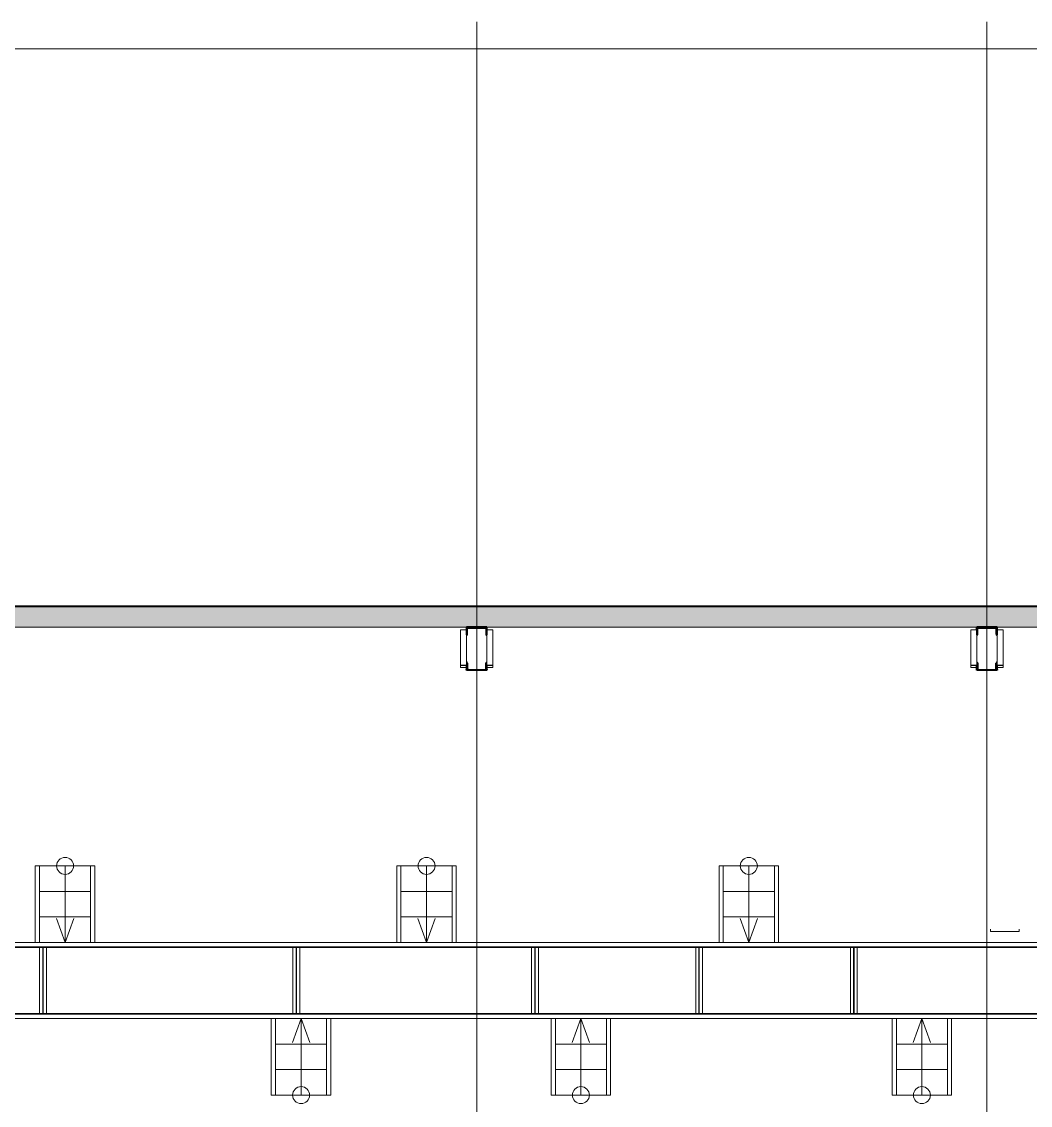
# Model space of a CAD drawing. Header units: millimetres. Extents: x 3292171 to 3365605, y -644412 to -600630.
# Drawn here: x 3339934 to 3351795, y -614293 to -601555 of the extents above; entities that cross this region are included whole.
import ezdxf

# ---------------------------------------------------------------- set-up
doc = ezdxf.new("R2010")
doc.units = ezdxf.units.MM
doc.header["$LTSCALE"] = 0.5
doc.linetypes.add('ADSK_Линия сетки', pattern=[25, 20, -2.5, 0, -2.5])
doc.layers.add('A-DOOR', color=7, linetype='Continuous', lineweight=18, true_color=0x7f7f7f)
for name, color, linetype, lineweight in [('Каркас несущий', 7, 'Continuous', 18), ('Несущие колонны', 7, 'Continuous', 18), ('Скрытые грани', 7, 'Continuous', 18), ('Элементы узлов', 7, 'Continuous', 18)]:
    doc.layers.add(name, color=color, linetype=linetype, lineweight=lineweight)

# ---------------------------------------------------------------- blocks, each defined once
blk = doc.blocks.new('ADSK_КолоннаНесущая_Швеллер_ПолкаПараллельная_ГОСТ 8240-97 - 24П-V29-004_АР_РД_План_0_000')
at = {"layer": 'Несущие колонны', "lineweight": 9}
h = blk.add_hatch(dxfattribs=at)
h.set_pattern_fill('FP_37', color=256, style=0, pattern_type=2)
h.set_pattern_definition([(135, (8972.8, -18000), (-106.066, -106.066), [])])
h.paths.add_polyline_path([(63, 120), (-27, 120), (-27, -120), (63, -120), (63, -116), (61, -112), (57, -110), (-11, -110), (-19, -107), (-22, -99), (-22, 100), (-19, 107), (-11, 110), (57, 110), (61, 112), (63, 116)], flags=0)
at = {"layer": 'Несущие колонны', "lineweight": 40}
for p, q in [((63, 120), (-27, 120)), ((-27, 120), (-27, -120)), ((-22, -99), (-22, 100)), ((-11, 110), (57, 110)), ((63, 116), (63, 120)), ((-27, -120), (63, -120)), ((57, -110), (-11, -110)), ((63, -120), (63, -116))]:
    blk.add_line(p, q, dxfattribs=at)
for centre, radius, start, end in [((-11, 100), 10.5, 90, 180), ((57, 116), 6, 270, 360), ((-11, -99), 10.5, 180, 270), ((57, -116), 6, 360, 90)]:
    blk.add_arc(centre, radius, start, end, dxfattribs=at)
blk = doc.blocks.new('ADSK_КолоннаНесущая_Швеллер_ПолкаПараллельная_ГОСТ 8240-97 - 24П-V30-004_АР_РД_План_0_000')
at = {"layer": 'Несущие колонны', "lineweight": 9}
h = blk.add_hatch(dxfattribs=at)
h.set_pattern_fill('FP_38', color=256, style=0, pattern_type=2)
h.set_pattern_definition([(315, (-8522.2, 18000), (106.066, 106.066), [])])
h.paths.add_polyline_path([(-27, -120), (63, -120), (63, -116), (61, -112), (57, -110), (-11, -110), (-19, -106), (-22, -100), (-21, 102), (-19, 107), (-11, 110), (57, 110), (61, 112), (63, 116), (63, 120), (-27, 120), (-27, -106)], flags=0)
at = {"layer": 'Несущие колонны', "lineweight": 40}
for p, q in [((-27, -120), (-27, 120)), ((-27, 120), (-21, 120)), ((-22, 99), (-22, -100)), ((57, 110), (-11, 110)), ((63, 120), (63, 116)), ((-21, -120), (-27, -120)), ((-11, -110), (57, -110)), ((63, -116), (63, -120))]:
    blk.add_line(p, q, dxfattribs=at)
for centre, radius, start, end in [((-11, 99), 10.5, 90, 180), ((57, 116), 6, 270, 0), ((-11, -100), 10.5, 180, 270), ((57, -116), 6, 0, 90)]:
    blk.add_arc(centre, radius, start, end, dxfattribs=at)
blk = doc.blocks.new('ADSK_ЭлементКолонны_Уголок_ГОСТ 8509-93 - L 70x5-641669-004_АР_РД_План_0_000')
at = {"layer": 'Каркас несущий'}
for p, q in [((-17875, -8525), (-17810, -8525)), ((-17810, -8554), (-17810, -8525)), ((-17880, -8994), (-17878, -8994)), ((-17875, -8992), (-17875, -8969))]:
    blk.add_line(p, q, dxfattribs=at)
blk.add_ellipse((-17878, -8992), major_axis=(2.7, 0), ratio=0.766044, start_param=4.712389, end_param=6.283185, dxfattribs=at)
blk = doc.blocks.new('ADSK_ЭлементКолонны_Уголок_ГОСТ 8509-93 - L 70x5-642841-004_АР_РД_План_0_000')
at = {"layer": 'Каркас несущий'}
for p, q in [((-17878, -8502), (-17880, -8502)), ((-17880, -8502), (-17880, -8554)), ((-17875, -8545), (-17875, -8504)), ((-17880, -8554), (-17810, -8554)), ((-17880, -8554), (-17880, -8910)), ((-17813, -8551), (-17867, -8551)), ((-17810, -8554), (-17810, -8553)), ((-17810, -8969), (-17810, -8554)), ((-17810, -8969), (-17880, -8969))]:
    blk.add_line(p, q, dxfattribs=at)
for centre, major_axis, start_param, end_param in [((-17878, -8504), (2.7, 0), 0, 1.570796), ((-17867, -8545), (8, 0), 3.141593, 4.712389), ((-17813, -8553), (2.7, 0), 0, 1.570796)]:
    blk.add_ellipse(centre, major_axis=major_axis, ratio=0.75471, start_param=start_param, end_param=end_param, dxfattribs=at)
blk = doc.blocks.new('ADSK_ЭлементКолонны_Уголок_ГОСТ 8509-93 - L 70x5-642911-004_АР_РД_План_0_000')
at = {"layer": 'Каркас несущий'}
for p, q in [((-18190, -8525), (-18125, -8525)), ((-18190, -8525), (-18190, -8554)), ((-18125, -8969), (-18125, -8992)), ((-18122, -8994), (-18120, -8994))]:
    blk.add_line(p, q, dxfattribs=at)
blk.add_ellipse((-18122, -8992), major_axis=(2.7, 0), ratio=0.766044, start_param=3.141593, end_param=4.712389, dxfattribs=at)
blk = doc.blocks.new('ADSK_ЭлементКолонны_Уголок_ГОСТ 8509-93 - L 70x5-642913-004_АР_РД_План_0_000')
at = {"layer": 'Каркас несущий'}
for p, q in [((-18125, -8504), (-18125, -8545)), ((-18120, -8502), (-18122, -8502)), ((-18120, -8554), (-18120, -8502)), ((-18190, -8553), (-18190, -8554)), ((-18190, -8554), (-18120, -8554)), ((-18190, -8554), (-18190, -8969)), ((-18133, -8551), (-18187, -8551)), ((-18120, -8910), (-18120, -8554)), ((-18120, -8969), (-18190, -8969))]:
    blk.add_line(p, q, dxfattribs=at)
for centre, major_axis, start_param, end_param in [((-18122, -8504), (2.7, 0), 1.570796, 3.141593), ((-18187, -8553), (2.7, 0), 1.570796, 3.141593), ((-18133, -8545), (8, 0), 4.712389, 6.283185)]:
    blk.add_ellipse(centre, major_axis=major_axis, ratio=0.75471, start_param=start_param, end_param=end_param, dxfattribs=at)
blk = doc.blocks.new('ADSK_КолоннаНесущая_Швеллер_ПолкаПараллельная_ГОСТ 8240-97 - 24П-V33-004_АР_РД_План_0_000')
at = {"layer": 'Несущие колонны', "lineweight": 9}
h = blk.add_hatch(dxfattribs=at)
h.set_pattern_fill('FP_41', color=256, style=0, pattern_type=2)
h.set_pattern_definition([(135, (8972.8, -24000), (-106.066, -106.066), [])])
h.paths.add_polyline_path([(63, 120), (-27, 120), (-27, -120), (63, -120), (63, -116), (61, -112), (57, -110), (-11, -110), (-19, -107), (-22, -99), (-22, 100), (-19, 107), (-11, 110), (57, 110), (61, 112), (63, 116)], flags=0)
at = {"layer": 'Несущие колонны', "lineweight": 40}
for p, q in [((63, 120), (-27, 120)), ((-27, 120), (-27, -120)), ((-22, -99), (-22, 100)), ((-11, 110), (57, 110)), ((63, 116), (63, 120)), ((-27, -120), (63, -120)), ((57, -110), (-11, -110)), ((63, -120), (63, -116))]:
    blk.add_line(p, q, dxfattribs=at)
for centre, radius, start, end in [((-11, 100), 10.5, 90, 180), ((57, 116), 6, 270, 360), ((-11, -99), 10.5, 180, 270), ((57, -116), 6, 360, 90)]:
    blk.add_arc(centre, radius, start, end, dxfattribs=at)
blk = doc.blocks.new('ADSK_КолоннаНесущая_Швеллер_ПолкаПараллельная_ГОСТ 8240-97 - 24П-V34-004_АР_РД_План_0_000')
at = {"layer": 'Несущие колонны', "lineweight": 9}
h = blk.add_hatch(dxfattribs=at)
h.set_pattern_fill('FP_42', color=256, style=0, pattern_type=2)
h.set_pattern_definition([(315, (-8522.2, 24000), (106.066, 106.066), [])])
h.paths.add_polyline_path([(-27, -120), (63, -120), (63, -116), (61, -112), (57, -110), (-11, -110), (-19, -107), (-22, -100), (-21, 102), (-19, 107), (-11, 110), (57, 110), (61, 112), (63, 116), (63, 120), (-27, 120)], flags=0)
at = {"layer": 'Несущие колонны', "lineweight": 40}
for p, q in [((-27, -120), (-27, 120)), ((-27, 120), (-21, 120)), ((-22, 99), (-22, -100)), ((57, 110), (-11, 110)), ((63, 120), (63, 116)), ((-21, -120), (-27, -120)), ((-11, -110), (57, -110)), ((63, -116), (63, -120))]:
    blk.add_line(p, q, dxfattribs=at)
for centre, radius, start, end in [((-11, 99), 10.5, 90, 180), ((57, 116), 6, 270, 0), ((-11, -100), 10.5, 180, 270), ((57, -116), 6, 0, 90)]:
    blk.add_arc(centre, radius, start, end, dxfattribs=at)
blk = doc.blocks.new('ADSK_ЭлементПлощадки_Труба_Электросварная_ГОСТ10704-91 - 89x5-864731-004_АР_РД_План_0_000')
at = {"layer": 'Несущие колонны'}
for start, end in [(197.7708, 205.0674), (334.9326, 342.2292)]:
    blk.add_arc((0, 0), 44.5, start, end, dxfattribs=at)
blk = doc.blocks.new('ADSK_ЭлементПлощадки_Труба_Электросварная_ГОСТ10704-91 - 89x5-V71-004_АР_РД_План_0_000')
at = {"layer": 'Несущие колонны'}
for start, end in [(154.9326, 162.2292), (17.7708, 25.0674)]:
    blk.add_arc((0, 0), 44.5, start, end, dxfattribs=at)
blk = doc.blocks.new('ADSK_ЭлементПлощадки_Балка_Двутавр_ГОСТ 19425-74 - 14С-865377-004_АР_РД_План_0_000')
at = {"layer": 'Каркас несущий'}
for p, q in [((-389, 40), (389, 40)), ((-389, -40), (389, -40))]:
    blk.add_line(p, q, dxfattribs=at)
at = {"layer": 'Скрытые грани'}
for p, q in [((-389, 2.75), (389, 2.75)), ((-389, -2.75), (389, -2.75))]:
    blk.add_line(p, q, dxfattribs=at)
blk = doc.blocks.new('ADSK_ЭлементПлощадки_Швеллер_ПолкаПараллельная_ГОСТ 8240-97 - 14П-865967-004_АР_РД_План_0_000')
at = {"layer": 'Каркас несущий'}
for p, q in [((-9170.25, -39.8), (-9170.25, 18.2)), ((9170.25, 18.2), (-9170.25, 18.2)), ((9170.25, 18.2), (9170.25, -39.8)), ((-9170.25, -39.8), (-6304.75, -39.8)), ((-5604.75, -39.8), (-2214.75, -39.8)), ((-1514.75, -39.8), (1575.25, -39.8)), ((2275.25, -39.8), (5825.25, -39.8)), ((6525.25, -39.8), (9170.25, -39.8))]:
    blk.add_line(p, q, dxfattribs=at)
at = {"layer": 'Скрытые грани'}
blk.add_line((-9170.25, 13.3), (9170.25, 13.3), dxfattribs=at)
blk = doc.blocks.new('ADSK_ЭлементПлощадки_Швеллер_ПолкаПараллельная_ГОСТ 8240-97 - 14П-866007-004_АР_РД_План_0_000')
at = {"layer": 'Каркас несущий'}
for p, q in [((-9170.25, -18.2), (-9170.25, 39.8)), ((-6014.75, 39.8), (-9170.25, 39.8)), ((-4249.75, 39.8), (-5314.75, 39.8)), ((-239.75, 39.8), (-3549.75, 39.8)), ((3050.25, 39.8), (460.25, 39.8)), ((9170.25, 39.8), (3750.25, 39.8)), ((9170.25, 39.8), (9170.25, -18.2)), ((-9170.25, -18.2), (9170.25, -18.2))]:
    blk.add_line(p, q, dxfattribs=at)
at = {"layer": 'Скрытые грани'}
blk.add_line((-9170.25, -13.3), (9170.25, -13.3), dxfattribs=at)
blk = doc.blocks.new('ADSK_Стрелка - По умолчанию-1687302-004_АР_РД_План_0_000')
at = {"layer": 'Элементы узлов', "lineweight": 18}
blk.add_line((0, 0), (900, 0), dxfattribs=at)

msp = doc.modelspace()

# ---------------------------------------------------------------- hatches: boundary and pattern name
at = {"layer": 'A-DOOR', "lineweight": 9, "true_color": 0x636466}
h = msp.add_hatch(dxfattribs=at)
h.set_pattern_fill('FP_52', color=251, style=0, pattern_type=2)
h.set_pattern_definition([(45, (3327284.68, -617673.39), (-106.066, 106.066), [])])
h.paths.add_polyline_path([(3357094.6806, -608433.3913), (3357094.6806, -608423.3913), (3338344.6806, -608423.3913), (3338344.6806, -608433.3913), (3356900.8899, -608433.3913)], flags=0)
h.paths.add_polyline_path([(3338194.6806, -608433.3913), (3338194.6806, -608423.3913), (3331659.6806, -608423.3913), (3331659.6806, -608433.3913), (3334975.8371, -608433.3913)], flags=0)
h.paths.add_polyline_path([(3329759.6806, -608433.3913), (3331149.6806, -608433.3913), (3331149.6806, -608423.3913), (3329759.6806, -608423.3913)], flags=0)
h.paths.add_polyline_path([(3328129.6806, -608433.3913), (3328719.6806, -608433.3913), (3328719.6806, -608423.3913), (3328129.6806, -608423.3913)], flags=0)
h.paths.add_polyline_path([(3327349.6806, -608433.3913), (3327349.6806, -608423.3913), (3323849.6806, -608423.3913), (3323849.6806, -608433.3913), (3326205.816, -608433.3913)], flags=0)
h.paths.add_polyline_path([(3322869.6806, -608433.3913), (3322869.6806, -608423.3913), (3321994.6806, -608423.3913), (3321994.6806, -608433.3913)], flags=0)
h.paths.add_polyline_path([(3321754.6806, -608433.3913), (3321754.6806, -608423.3913), (3297294.6806, -608423.3913), (3297294.6806, -608433.3913), (3317435.7949, -608433.3913)], flags=0)
h = msp.add_hatch(dxfattribs=at)
h.set_pattern_fill('FP_51', color=251, style=0, pattern_type=2)
h.set_pattern_definition([(45, (3327284.68, -617673.39), (84.19025, 308.69666), [396.875, -79.375, 3.353, -76.022])])
h.paths.add_polyline_path([(3356884.1806, -608673.3913), (3357094.6806, -608673.3913), (3357094.6806, -608433.3913), (3329759.6806, -608433.3913), (3329759.6806, -608673.3913), (3356685.1806, -608673.3913)], flags=0)
h.paths.add_polyline_path([(3327176.8592, -608673.3913), (3327349.6806, -608673.3913), (3327349.6806, -608433.3913), (3323849.6806, -608433.3913), (3323849.6806, -608673.3913), (3327174.6806, -608673.3913)], flags=0)
h.paths.add_polyline_path([(3328719.6806, -608673.3913), (3328719.6806, -608433.3913), (3328129.6806, -608433.3913), (3328129.6806, -608673.3913)], flags=0)
h.paths.add_polyline_path([(3322869.6806, -608673.3913), (3322869.6806, -608433.3913), (3297534.6806, -608433.3913), (3297534.6806, -608673.3913), (3321820.8054, -608673.3913)], flags=0)

# ---------------------------------------------------------------- linework, layer by layer
at = {"layer": 'A-DOOR', "color": 251, "linetype": 'ADSK_Линия сетки', "true_color": 0x636466}
for p, q in [((3345284.6806, -629891.298), (3345284.6806, -601555.4033)), ((3345284.6806, -629891.298), (3345284.6806, -601555.4033)), ((3351284.6806, -629891.298), (3351284.6806, -601555.4033)), ((3351284.6806, -629891.298), (3351284.6806, -601555.4033)), ((3292970.5006, -601873.3913), (3363853.491, -601873.3913)), ((3292970.5006, -601873.3913), (3363853.491, -601873.3913)), ((3292970.5006, -608673.3913), (3363853.491, -608673.3913))]:
    msp.add_line(p, q, dxfattribs=at)
at = {"layer": 'A-DOOR', "color": 251, "true_color": 0x636466}
for p, q in [((3357094.6806, -608433.3913), (3331659.6806, -608433.3913)), ((3339404.6806, -608673.3913), (3345164.6806, -608673.3913)), ((3345404.6806, -608673.3913), (3351164.6806, -608673.3913)), ((3351404.6806, -608673.3913), (3356664.6806, -608673.3913)), ((3351327.1806, -612251.0353), (3351327.1806, -612221.0353)), ((3351662.1806, -612251.0353), (3351327.1806, -612251.0353)), ((3351662.1806, -612221.0353), (3351662.1806, -612251.0353))]:
    msp.add_line(p, q, dxfattribs=at)
at = {"layer": 'A-DOOR', "color": 251, "lineweight": 18, "true_color": 0x636466}
for p, q in [((3357094.6806, -608423.3913), (3338354.6806, -608423.3913)), ((3340794.6806, -611478.8913), (3340094.6806, -611478.8913)), ((3340094.6806, -611478.8913), (3340094.6806, -612378.8913)), ((3340144.6806, -611478.8913), (3340144.6806, -612378.8913)), ((3340744.6806, -611478.8913), (3340744.6806, -612378.8913)), ((3340794.6806, -611478.8913), (3340794.6806, -612378.8913)), ((3345044.6806, -611478.8913), (3344344.6806, -611478.8913)), ((3344344.6806, -611478.8913), (3344344.6806, -612378.8913)), ((3344394.6806, -611478.8913), (3344394.6806, -612378.8913)), ((3344994.6806, -611478.8913), (3344994.6806, -612378.8913)), ((3345044.6806, -611478.8913), (3345044.6806, -612378.8913)), ((3348834.6806, -611478.8913), (3348134.6806, -611478.8913)), ((3348134.6806, -611478.8913), (3348134.6806, -612378.8913)), ((3348184.6806, -611478.8913), (3348184.6806, -612378.8913)), ((3348784.6806, -611478.8913), (3348784.6806, -612378.8913)), ((3348834.6806, -611478.8913), (3348834.6806, -612378.8913)), ((3340744.6806, -611778.8913), (3340144.6806, -611778.8913)), ((3344994.6806, -611778.8913), (3344394.6806, -611778.8913)), ((3348784.6806, -611778.8913), (3348184.6806, -611778.8913)), ((3340744.6806, -612078.8913), (3340144.6806, -612078.8913)), ((3344994.6806, -612078.8913), (3344394.6806, -612078.8913)), ((3348784.6806, -612078.8913), (3348184.6806, -612078.8913)), ((3340794.6806, -612378.8913), (3340094.6806, -612378.8913)), ((3345044.6806, -612378.8913), (3344344.6806, -612378.8913)), ((3348834.6806, -612378.8913), (3348134.6806, -612378.8913)), ((3342869.6806, -613272.8913), (3343569.6806, -613272.8913)), ((3342869.6806, -614172.8913), (3342869.6806, -613272.8913)), ((3342919.6806, -614172.8913), (3342919.6806, -613272.8913)), ((3343519.6806, -614172.8913), (3343519.6806, -613272.8913)), ((3343569.6806, -614172.8913), (3343569.6806, -613272.8913)), ((3346159.6806, -613272.8913), (3346859.6806, -613272.8913)), ((3346159.6806, -614172.8913), (3346159.6806, -613272.8913)), ((3346209.6806, -614172.8913), (3346209.6806, -613272.8913)), ((3346809.6806, -614172.8913), (3346809.6806, -613272.8913)), ((3346859.6806, -614172.8913), (3346859.6806, -613272.8913)), ((3350169.6806, -613272.8913), (3350869.6806, -613272.8913)), ((3350169.6806, -614172.8913), (3350169.6806, -613272.8913)), ((3350219.6806, -614172.8913), (3350219.6806, -613272.8913)), ((3350819.6806, -614172.8913), (3350819.6806, -613272.8913)), ((3350869.6806, -614172.8913), (3350869.6806, -613272.8913)), ((3342919.6806, -613572.8913), (3343519.6806, -613572.8913)), ((3346209.6806, -613572.8913), (3346809.6806, -613572.8913)), ((3350219.6806, -613572.8913), (3350819.6806, -613572.8913)), ((3342919.6806, -613872.8913), (3343519.6806, -613872.8913)), ((3346209.6806, -613872.8913), (3346809.6806, -613872.8913)), ((3350219.6806, -613872.8913), (3350819.6806, -613872.8913)), ((3342869.6806, -614172.8913), (3343569.6806, -614172.8913)), ((3346159.6806, -614172.8913), (3346859.6806, -614172.8913)), ((3350169.6806, -614172.8913), (3350869.6806, -614172.8913))]:
    msp.add_line(p, q, dxfattribs=at)
at = {"layer": 'A-DOOR', "color": 251, "lineweight": 20, "true_color": 0x636466}
for p, q in [((3340444.6806, -612378.8913), (3340342.0746, -612096.9835)), ((3340444.6806, -612378.8913), (3340547.2867, -612096.9835)), ((3344694.6806, -612378.8913), (3344592.0746, -612096.9835)), ((3344694.6806, -612378.8913), (3344797.2867, -612096.9835)), ((3348484.6806, -612378.8913), (3348382.0746, -612096.9835)), ((3348484.6806, -612378.8913), (3348587.2867, -612096.9835)), ((3343219.6806, -613272.8913), (3343117.0746, -613554.799)), ((3343219.6806, -613272.8913), (3343322.2867, -613554.799)), ((3346509.6806, -613272.8913), (3346407.0746, -613554.799)), ((3346509.6806, -613272.8913), (3346612.2867, -613554.799)), ((3350519.6806, -613272.8913), (3350417.0746, -613554.799)), ((3350519.6806, -613272.8913), (3350622.2867, -613554.799))]:
    msp.add_line(p, q, dxfattribs=at)
for centre in [(3340444.6806, -611478.8913), (3344694.6806, -611478.8913), (3348484.6806, -611478.8913), (3343219.6806, -614172.8913), (3346509.6806, -614172.8913), (3350519.6806, -614172.8913)]:
    msp.add_circle(centre, 100, dxfattribs=at)

# ---------------------------------------------------------------- block references
at = {"layer": 'A-DOOR', "color": 251, "true_color": 0x636466}
for name, p, rotation in [('ADSK_ЭлементКолонны_Уголок_ГОСТ 8509-93 - L 70x5-641669-004_АР_РД_План_0_000', (3327284.6806, -617673.3913), 180), ('ADSK_ЭлементКолонны_Уголок_ГОСТ 8509-93 - L 70x5-642841-004_АР_РД_План_0_000', (3327284.6806, -617673.3913), 180), ('ADSK_КолоннаНесущая_Швеллер_ПолкаПараллельная_ГОСТ 8240-97 - 24П-V29-004_АР_РД_План_0_000', (3345284.6806, -608700.5913), 269.9999999999993), ('ADSK_ЭлементКолонны_Уголок_ГОСТ 8509-93 - L 70x5-642911-004_АР_РД_План_0_000', (3327284.6806, -617673.3913), 180), ('ADSK_ЭлементКолонны_Уголок_ГОСТ 8509-93 - L 70x5-642913-004_АР_РД_План_0_000', (3327284.6806, -617673.3913), 180), ('ADSK_ЭлементКолонны_Уголок_ГОСТ 8509-93 - L 70x5-641669-004_АР_РД_План_0_000', (3333284.6806, -617673.3913), 180), ('ADSK_ЭлементКолонны_Уголок_ГОСТ 8509-93 - L 70x5-642841-004_АР_РД_План_0_000', (3333284.6806, -617673.3913), 180), ('ADSK_КолоннаНесущая_Швеллер_ПолкаПараллельная_ГОСТ 8240-97 - 24П-V33-004_АР_РД_План_0_000', (3351284.6806, -608700.5913), 269.9999999999993), ('ADSK_ЭлементКолонны_Уголок_ГОСТ 8509-93 - L 70x5-642911-004_АР_РД_План_0_000', (3333284.6806, -617673.3913), 180), ('ADSK_ЭлементКолонны_Уголок_ГОСТ 8509-93 - L 70x5-642913-004_АР_РД_План_0_000', (3333284.6806, -617673.3913), 180), ('ADSK_КолоннаНесущая_Швеллер_ПолкаПараллельная_ГОСТ 8240-97 - 24П-V30-004_АР_РД_План_0_000', (3345284.6806, -609151.1913), 89.99999999999886), ('ADSK_КолоннаНесущая_Швеллер_ПолкаПараллельная_ГОСТ 8240-97 - 24П-V34-004_АР_РД_План_0_000', (3351284.6806, -609151.1913), 89.99999999999886), ('ADSK_ЭлементПлощадки_Швеллер_ПолкаПараллельная_ГОСТ 8240-97 - 14П-865967-004_АР_РД_План_0_000', (3346619.9306, -612418.6913), 180), ('ADSK_ЭлементПлощадки_Балка_Двутавр_ГОСТ 19425-74 - 14С-865377-004_АР_РД_План_0_000', (3340184.6806, -612825.8913), 270), ('ADSK_ЭлементПлощадки_Балка_Двутавр_ГОСТ 19425-74 - 14С-865377-004_АР_РД_План_0_000', (3343164.6806, -612825.8913), 270), ('ADSK_ЭлементПлощадки_Балка_Двутавр_ГОСТ 19425-74 - 14С-865377-004_АР_РД_План_0_000', (3345969.6806, -612825.8913), 270), ('ADSK_ЭлементПлощадки_Балка_Двутавр_ГОСТ 19425-74 - 14С-865377-004_АР_РД_План_0_000', (3347899.6806, -612825.8913), 270), ('ADSK_ЭлементПлощадки_Балка_Двутавр_ГОСТ 19425-74 - 14С-865377-004_АР_РД_План_0_000', (3349719.6806, -612825.8913), 270), ('ADSK_ЭлементПлощадки_Швеллер_ПолкаПараллельная_ГОСТ 8240-97 - 14П-866007-004_АР_РД_План_0_000', (3346619.9306, -613233.0913), 180)]:
    msp.add_blockref(name, p, dxfattribs=dict(at, rotation=rotation))
at = {"layer": 'A-DOOR', "color": 251, "lineweight": 18, "true_color": 0x636466}
for p, rotation in [((3340444.6806, -611478.8913), 269.9999999999997), ((3344694.6806, -611478.8913), 269.9999999999997), ((3348484.6806, -611478.8913), 269.9999999999997), ((3343219.6806, -614172.8913), 89.99999999999955), ((3346509.6806, -614172.8913), 89.99999999999955), ((3350519.6806, -614172.8913), 89.99999999999955)]:
    msp.add_blockref('ADSK_Стрелка - По умолчанию-1687302-004_АР_РД_План_0_000', p, dxfattribs=dict(at, rotation=rotation))
at = {"layer": 'A-DOOR', "color": 251, "true_color": 0x636466}
for name, p in [('ADSK_ЭлементПлощадки_Труба_Электросварная_ГОСТ10704-91 - 89x5-864731-004_АР_РД_План_0_000', (3340184.6806, -612423.3913)), ('ADSK_ЭлементПлощадки_Труба_Электросварная_ГОСТ10704-91 - 89x5-864731-004_АР_РД_План_0_000', (3343164.6806, -612423.3913)), ('ADSK_ЭлементПлощадки_Труба_Электросварная_ГОСТ10704-91 - 89x5-864731-004_АР_РД_План_0_000', (3345969.6806, -612423.3913)), ('ADSK_ЭлементПлощадки_Труба_Электросварная_ГОСТ10704-91 - 89x5-864731-004_АР_РД_План_0_000', (3347899.6806, -612423.3913)), ('ADSK_ЭлементПлощадки_Труба_Электросварная_ГОСТ10704-91 - 89x5-864731-004_АР_РД_План_0_000', (3349719.6806, -612423.3913)), ('ADSK_ЭлементПлощадки_Труба_Электросварная_ГОСТ10704-91 - 89x5-V71-004_АР_РД_План_0_000', (3340184.6806, -613228.3913)), ('ADSK_ЭлементПлощадки_Труба_Электросварная_ГОСТ10704-91 - 89x5-V71-004_АР_РД_План_0_000', (3343164.6806, -613228.3913)), ('ADSK_ЭлементПлощадки_Труба_Электросварная_ГОСТ10704-91 - 89x5-V71-004_АР_РД_План_0_000', (3345969.6806, -613228.3913)), ('ADSK_ЭлементПлощадки_Труба_Электросварная_ГОСТ10704-91 - 89x5-V71-004_АР_РД_План_0_000', (3347899.6806, -613228.3913)), ('ADSK_ЭлементПлощадки_Труба_Электросварная_ГОСТ10704-91 - 89x5-V71-004_АР_РД_План_0_000', (3349719.6806, -613228.3913))]:
    msp.add_blockref(name, p, dxfattribs=at)

doc.saveas('drawing.dxf')
